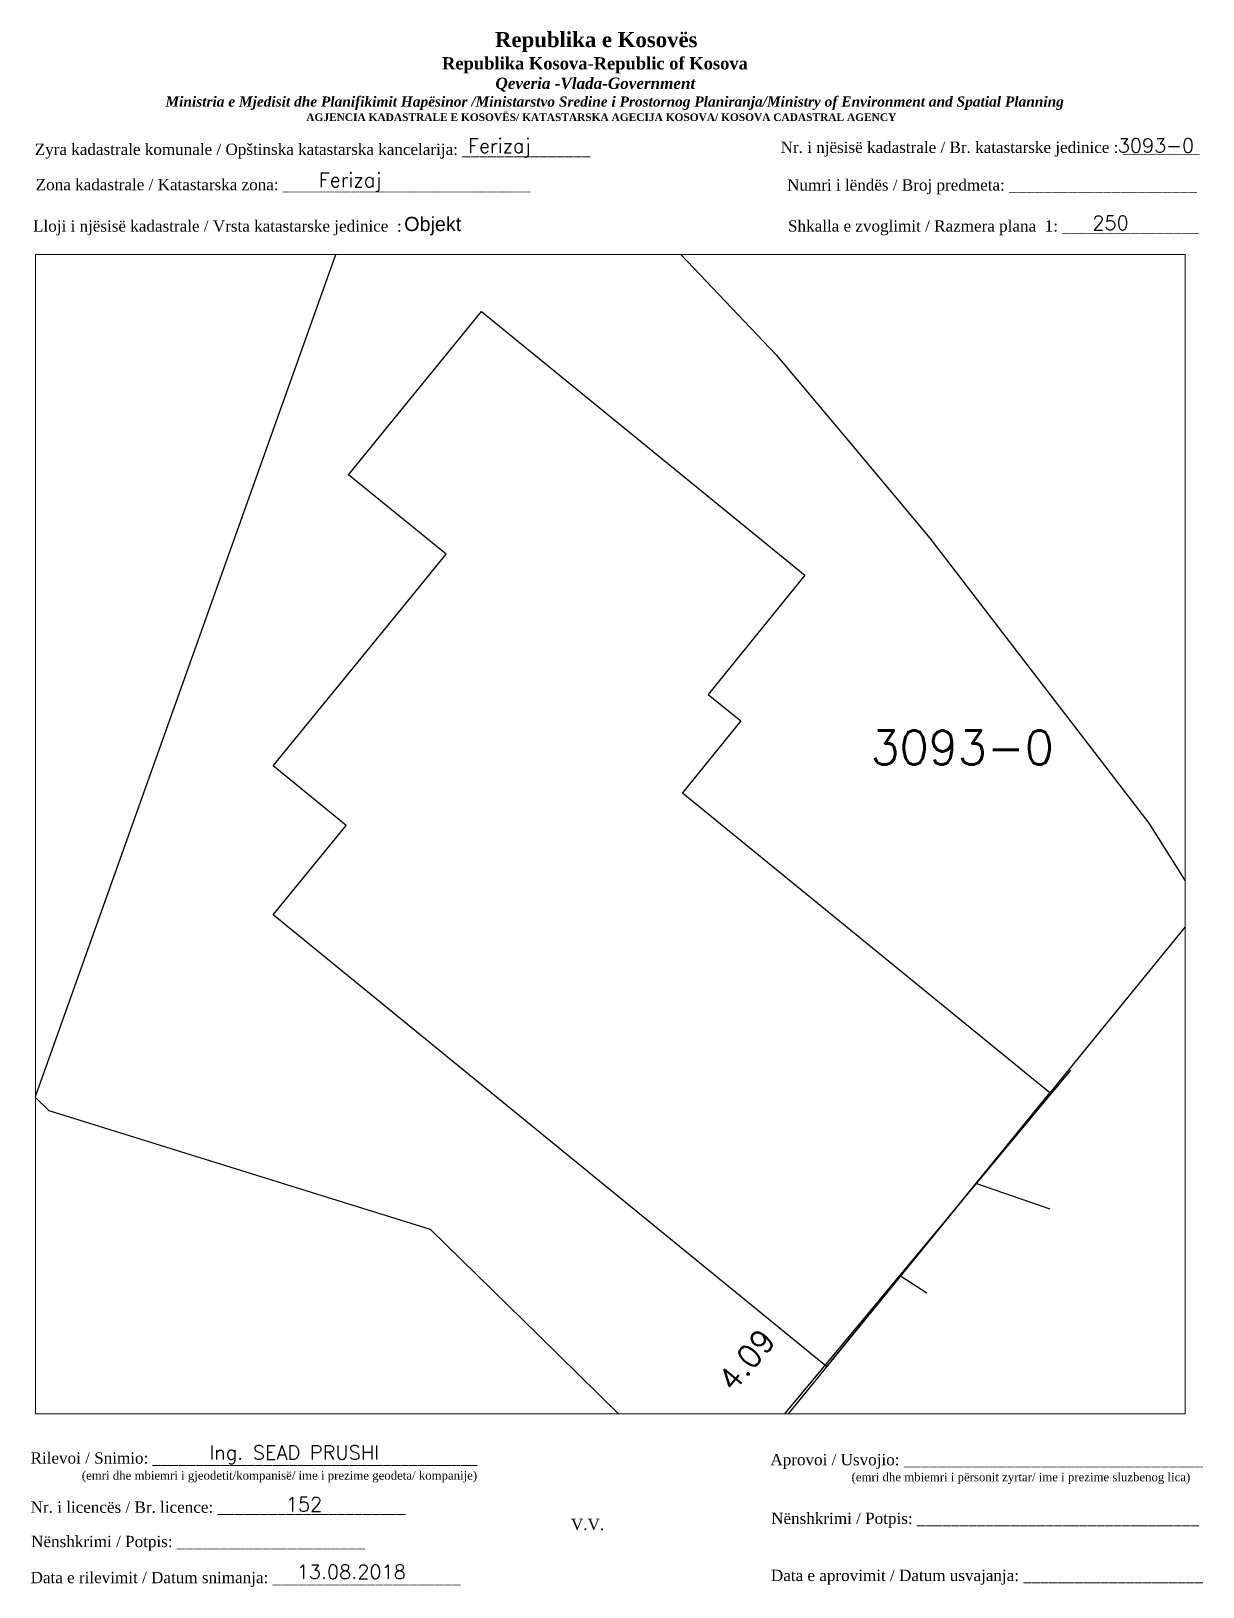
# Paper-space layout 'Manuali Portrait' of a CAD drawing. Header units: metres, sheet in millimetres. Extents: x 1 to 208, y 4 to 278.
# The model-space entities are those that its viewports show. They can reach past a viewport. Long polylines and large blocks are cut down to what shows.
import ezdxf

# ---------------------------------------------------------------- set-up
doc = ezdxf.new("R2010")
doc.units = ezdxf.units.M
for name, color, linetype in [('Korniza_txt', 250, 'Continuous'), ('objekt fshqinje', 10, 'Continuous'), ('Parcele_baze', 7, 'Continuous')]:
    doc.layers.add(name, color=color, linetype=linetype)
doc.styles.get("Standard").update_dxf_attribs({"font": 'simplex.shx'})
doc.dimstyles.get("Standard").update_dxf_attribs({"dimtxt": 1, "dimasz": 0.18, "dimexe": 0.18, "dimexo": 0.0625, "dimgap": 0.09, "dimtad": 0, "dimzin": 0, "dimdsep": 46, "dimtxsty": 'Standard', "dimcen": 0.09, "dimse1": 1, "dimse2": 1, "dimsd1": 1, "dimsd2": 1, "dimaunit": 1, "dimadec": 3, "dimazin": 0, "dimtfac": 1, "dimtofl": 0, "dimtmove": 0, "dimatfit": 3, "dimfxl": 1, "dimtolj": 1, "dimtzin": 0, "dimarcsym": 0})

# ---------------------------------------------------------------- blocks, each defined once
blk = doc.blocks.new('*D59')
at = {"layer": 'Defpoints', "color": 0, "transparency": 16777216}
for p in [(7512578.187, 4691735.172), (7512580.355, 4691733.365), (7512577.736, 4691730.223)]:
    blk.add_point(p, dxfattribs=at)
at = {"color": 0, "transparency": 16777216, "insert": (7512576.878, 4691733.601), "char_height": 1, "attachment_point": 5, "rotation": 50.1919}
blk.add_mtext('\\A1;4.09', dxfattribs=at)

msp = doc.modelspace()

# ---------------------------------------------------------------- linework, layer by layer
at = {"flags": 128}
msp.add_lwpolyline([(7512565.162, 4691779.922), (7512579.466, 4691768.267), (7512575.187, 4691762.998), (7512576.629, 4691761.835), (7512574.049, 4691758.661), (7512590.282, 4691745.417), (7512580.419, 4691733.313), (7512555.954, 4691753.268), (7512559.182, 4691757.208), (7512555.957, 4691759.85), (7512563.612, 4691769.203), (7512559.282, 4691772.712)], close=True, dxfattribs=at)
for points in [[(7512587.047, 4691741.402), (7512590.293, 4691740.279)], [(7512583.683, 4691737.321), (7512584.856, 4691736.559)]]:
    msp.add_lwpolyline(points, dxfattribs=at)
at = {"layer": 'objekt fshqinje', "flags": 128}
msp.add_lwpolyline([(7512577.736, 4691730.223), (7512591.221, 4691746.404)], dxfattribs=at)
at = {"layer": 'Parcele_baze', "flags": 128}
msp.add_lwpolyline([(7512567.699, 4691734.677), (7512562.909, 4691739.361), (7512559.02, 4691740.569), (7512546.049, 4691744.601), (7512545.433, 4691745.205), (7512561.553, 4691790.347), (7512562.622, 4691788.682), (7512565.931, 4691783.528), (7512572.481, 4691784.008), (7512578.191, 4691778.01), (7512581.443, 4691774.13), (7512584.98, 4691769.908), (7512588.983, 4691764.704), (7512594.66, 4691757.318), (7512596.988, 4691753.627), (7512575.313, 4691727.052), (7512573.799, 4691728.711)], close=True, dxfattribs=at)

# ---------------------------------------------------------------- texts
msp.add_text('3093-0', height=1.5).set_placement((7512582.363, 4691759.915))

# ---------------------------------------------------------------- dimensions: what is measured, and where the dimension line sits
dim = msp.add_aligned_dim(p1=(7512577.736, 4691730.223), p2=(7512580.355, 4691733.365), distance=2.822, dimstyle='Standard')
dim.commit()
dim.dimension.update_dxf_attribs({"geometry": '*D59', "text_midpoint": (7512576.878, 4691733.601)})

psp = doc.layouts.new('Manuali Portrait')

# ---------------------------------------------------------------- texts
at = {"layer": 'Korniza_txt', "attachment_point": 1}
for s, insert, char_height, width in [('\\pi77.297;{\\fBook Antiqua|b1|i0|c0|p18;\\H1.333x;Republika e Kosovës\\fTimes New Roman|b1|i0|c0|p18;\\P\\pi67.927;\\fBook Antiqua|b1|i0|c0|p18;\\H0.8125x;Republika Kosova-Republic of Kosova\\fTimes New Roman|b1|i0|c0|p18;\\P\\pi77.378;\\fBook Antiqua|b1|i1|c0|p18;\\H0.9233x;Qeveria -Vlada-Government \\P\\pi13.032,l6,t23.033;\\fTimes New Roman|b1|i1|c0|p18;\\H0.9x;Ministria e Mjedisit dhe Planifikimit Hapësinor /Ministarstvo Sredine i Prostornog Planiranja/Ministry of Environment and Spatial Planning\\P\\pi43.931,l0,tz;\\fBook Antiqua|b1|i0|c0|p18;\\H0.7406x;AGJENCIA KADASTRALE E KOSOVËS/ KATASTARSKA AGECIJA KOSOVA/ KOSOVA CADASTRAL AGENCY}', (5.98, 278.31), 2, 191.8237), ('{\\fTimes New Roman|b0|i0|c0|p18; Zyra kadastrale komunale / Opštinska katastarska kancelarija: _______________}', (1.15, 258.58), 2, 114.6874), ('Ferizaj', (78.51, 259.47), 2.5, 29.4868), ('{\\fTimes New Roman|b0|i0|c0|p18;Nr. i njësisë kadastrale / Br. katastarske jedinice : _________}', (133.78, 258.94), 2, 98.5379), ('3093-0', (193.39, 259.5), 2.5, 29.4868), ('Ferizaj', (52.12, 253.41), 2.5, 38.4326), ('{\\fTimes New Roman|b0|i0|c0|p18; Zona kadastrale / Katastarska zona: _____________________________}', (1.32, 252.35), 2, 87.8278), ('{\\fTimes New Roman|b0|i0|c0|p18; Numri i lëndës / Broj predmeta: ______________________}', (134.16, 252.29), 2, 83.344), ('{\\fTimes New Roman|b0|i0|c0|p18; Lloji i njësisë kadastrale / Vrsta katastarske jedinice  : }', (0.84, 245.03), 2, 108.0893), ('{\\fArial|b0|i0|c0|p34;Objekt}', (67.22, 245.63), 2.5, 29.4868), ('{\\fTimes New Roman|b0|i0|c0|p18; Shkalla e zvoglimit / Razmera plana  1: ________________}', (134.33, 245.04), 2, 98.5379), ('250', (188.9, 245.82), 2.5, 29.4868), ('Ing. SEAD PRUSHI', (32.76, 28.51), 2.5, 41.9482), ('{\\fTimes New Roman|b0|i0|c0|p18; Rilevoi / Snimio: ______________________________________\\P             \\H0.75x;(emri dhe mbiemri i gjeodetit/kompanisë/ ime i prezime geodeta/ kompanije)}', (0.41, 27.3), 2, 87.3883), ('{\\fTimes New Roman|b0|i0|c0|p18; Aprovoi / Usvojio: ___________________________________\\P                    \\H0.75x;(emri dhe mbiemri i përsonit zyrtar/ ime i prezime sluzbenog lica)}', (131.22, 27.01), 2, 83.344), ('152', (46.29, 19.36), 2.5, 29.4868), ('{\\fTimes New Roman|b0|i0|c0|p18; Nr. i licencës / Br. licence: ______________________\\P                                }', (0.41, 18.61), 2, 83.344), ('{\\fTimes New Roman|b0|i0|c0|p18; Nënshkrimi / Potpis: _________________________________\\P                                 }', (131.36, 16.63), 2, 83.344), ('{\\fTimes New Roman|b0|i0|c0|p18;V.V.                                 }', (96.71, 15.56), 2, 9.4297), ('{\\fTimes New Roman|b0|i0|c0|p18; Nënshkrimi / Potpis: ______________________\\P                                 }', (0.51, 12.54), 2, 83.344), ('{\\fTimes New Roman|b0|i0|c0|p18; Data e rilevimit / Datum snimanja: ______________________\\P                                 }', (0.41, 6.17), 2, 83.344), ('13.08.2018', (48.22, 7.41), 2.5, 29.4868), ('{\\fTimes New Roman|b0|i0|c0|p18; Data e aprovimit / Datum usvajanja: _____________________}', (131.31, 6.55), 2, 83.344)]:
    psp.add_mtext(s, dxfattribs=dict(at, insert=insert, char_height=char_height, width=width))

# ---------------------------------------------------------------- viewports
at = {"layer": '0', "view_target_point": (370776.427, 310629.57)}
psp.add_viewport(center=(103.65, 136.55), size=(203.27, 204.865), view_center_point=(7141794.429, 4381127.262), view_height=51.2164, dxfattribs=at)

doc.saveas('drawing.dxf')
